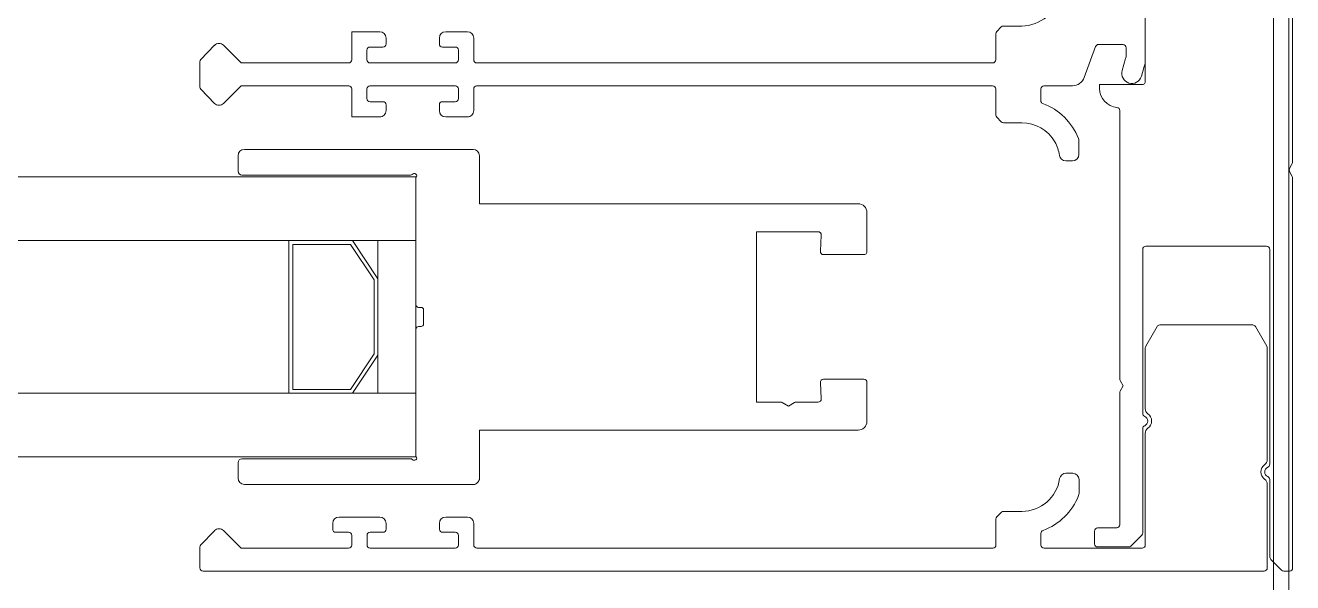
# Model space of a CAD drawing. Header units: centimetres. Extents: x 394264 to 551709, y 50011 to 59011.
# Drawn here: x 518497.53 to 518507.51, y 52339.46 to 52343.84 of the extents above; entities that cross this region are included whole.
import ezdxf
from ezdxf.enums import TextEntityAlignment as Align

# ---------------------------------------------------------------- set-up
doc = ezdxf.new("R2010")
doc.units = ezdxf.units.CM
doc.layers.get('0').update_dxf_attribs({"lineweight": 9})
for name, color, linetype, lineweight in [('0-KRCN-MİMARİ-220526', 8, 'Continuous', 9), ('A_Pencere Doğrama-Ex', 140, 'Continuous', 15), ('M00_Mahal_No$0$MH_Alan', 51, 'Continuous', 9), ('PN_Aluminyum', 150, 'Continuous', 15)]:
    doc.layers.add(name, color=color, linetype=linetype, lineweight=lineweight)
doc.styles.add('M00_Mahal_No$0$Kalin01', font='swissk.ttf')
doc.styles.add('M00_Mahal_No$0$Normal', font='swiss.ttf')
doc.styles.add('MAHAL', font='swissc.ttf')

# ---------------------------------------------------------------- blocks, each defined once
blk = doc.blocks.new('1_etap')
at = {"color": 8}
for p, q in [((1348.84, 24.0302), (1348.84, 29.5357)), ((1348.84, 24.0302), (1348.84, 29.5357)), ((1348.84, 24.204), (1348.84, 29.4309)), ((1348.84, 24.204), (1348.84, 29.4309)), ((1350, 25.0723), (1350, 23.3968)), ((1350, 25.0723), (1350, 23.3968)), ((1347.6709, 24.4231), (1347.7062, 24.4585)), ((1347.6709, 24.4231), (1347.7062, 24.4585)), ((1347.7239, 24.4658), (1347.8676, 24.4658)), ((1347.7239, 24.4658), (1347.8676, 24.4658)), ((1342.5946, 24.2006), (1342.5946, 24.4206)), ((1342.5946, 24.4206), (1342.8146, 24.4206)), ((1342.5946, 24.2006), (1342.5946, 24.4206)), ((1342.5946, 24.4206), (1342.8146, 24.4206)), ((1342.8646, 24.3706), (1342.8646, 24.3257)), ((1342.8646, 24.3706), (1342.8646, 24.3257)), ((1343.2846, 24.3257), (1343.2846, 24.3706)), ((1343.2846, 24.3257), (1343.2846, 24.3706)), ((1343.3346, 24.4206), (1343.5046, 24.4206)), ((1343.3346, 24.4206), (1343.5046, 24.4206)), ((1343.5546, 24.3706), (1343.5546, 24.2006)), ((1343.5546, 24.3706), (1343.5546, 24.2006)), ((1347.6636, 24.2006), (1347.6636, 24.4054)), ((1347.6636, 24.2006), (1347.6636, 24.4054)), ((1341.5142, 24.3139), (1341.4066, 24.2025)), ((1341.5142, 24.3139), (1341.4066, 24.2025)), ((1341.7244, 24.1756), (1341.5855, 24.3145)), ((1341.7244, 24.1756), (1341.5855, 24.3145)), ((1342.7146, 24.2757), (1342.7146, 24.2006)), ((1342.7146, 24.2757), (1342.7146, 24.2006)), ((1342.8396, 24.3007), (1342.7396, 24.3007)), ((1342.8396, 24.3007), (1342.7396, 24.3007)), ((1343.4096, 24.3007), (1343.3096, 24.3007)), ((1343.4096, 24.3007), (1343.3096, 24.3007)), ((1343.4346, 24.2006), (1343.4346, 24.2757)), ((1343.4346, 24.2006), (1343.4346, 24.2757)), ((1348.3603, 24.0616), (1348.4488, 24.3043)), ((1348.3603, 24.0616), (1348.4488, 24.3043)), ((1348.4723, 24.3207), (1348.6598, 24.3206)), ((1348.4723, 24.3207), (1348.6598, 24.3206)), ((1348.6598, 24.3206), (1348.6648, 24.3205)), ((1348.6598, 24.3206), (1348.6648, 24.3205)), ((1348.6898, 24.2955), (1348.6897, 24.2372)), ((1348.6898, 24.2955), (1348.6897, 24.2372)), ((1341.3996, 24.1852), (1341.3996, 23.9863)), ((1341.3996, 24.1852), (1341.3996, 23.9863)), ((1341.7244, 24.1756), (1342.5696, 24.1756)), ((1341.7244, 24.1756), (1342.5696, 24.1756)), ((1342.7396, 24.1756), (1343.4096, 24.1756)), ((1342.7396, 24.1756), (1343.4096, 24.1756)), ((1343.5796, 24.1756), (1347.6386, 24.1756)), ((1343.5796, 24.1756), (1347.6386, 24.1756)), ((1348.6857, 24.2093), (1348.6582, 24.1148)), ((1348.6857, 24.2093), (1348.6582, 24.1148)), ((1348.8095, 24.0708), (1348.832, 24.1481)), ((1348.8095, 24.0708), (1348.832, 24.1481)), ((1341.4066, 23.9689), (1341.5142, 23.8575)), ((1341.4066, 23.9689), (1341.5142, 23.8575)), ((1341.5855, 23.8569), (1341.7243, 23.9957)), ((1341.5855, 23.8569), (1341.7243, 23.9957)), ((1341.7243, 23.9957), (1342.5712, 23.9957)), ((1341.7243, 23.9957), (1342.5712, 23.9957)), ((1342.5946, 23.9708), (1342.5946, 23.7508)), ((1342.5946, 23.9708), (1342.5946, 23.7508)), ((1342.7146, 23.8957), (1342.7146, 23.9708)), ((1342.7146, 23.8957), (1342.7146, 23.9708)), ((1342.7379, 23.9957), (1343.4112, 23.9957)), ((1342.7379, 23.9957), (1343.4112, 23.9957)), ((1343.4346, 23.9708), (1343.4346, 23.8957)), ((1343.4346, 23.9708), (1343.4346, 23.8957)), ((1343.5546, 23.8008), (1343.5546, 23.9708)), ((1343.5546, 23.8008), (1343.5546, 23.9708)), ((1343.5779, 23.9957), (1347.6386, 23.9957)), ((1343.5779, 23.9957), (1347.6386, 23.9957)), ((1347.6636, 23.9707), (1347.6636, 23.7659)), ((1347.6636, 23.9707), (1347.6636, 23.7659)), ((1348.0176, 23.8797), (1348.0177, 23.971)), ((1348.0176, 23.8797), (1348.0177, 23.971)), ((1348.0427, 23.996), (1348.2663, 23.9958)), ((1348.0427, 23.996), (1348.2663, 23.9958)), ((1348.48, 24.0052), (1348.815, 24.0052)), ((1348.48, 23.9752), (1348.48, 24.0052)), ((1348.48, 24.0052), (1348.815, 24.0052)), ((1348.48, 23.9752), (1348.48, 24.0052)), ((1342.8396, 23.8707), (1342.7396, 23.8707)), ((1342.8396, 23.8707), (1342.7396, 23.8707)), ((1342.8646, 23.8008), (1342.8646, 23.8457)), ((1342.8646, 23.8008), (1342.8646, 23.8457)), ((1343.2846, 23.8457), (1343.2846, 23.8008)), ((1343.2846, 23.8457), (1343.2846, 23.8008)), ((1343.4096, 23.8707), (1343.3096, 23.8707)), ((1343.4096, 23.8707), (1343.3096, 23.8707)), ((1342.5946, 23.7508), (1342.8146, 23.7508)), ((1342.5946, 23.7508), (1342.8146, 23.7508)), ((1343.3346, 23.7508), (1343.5046, 23.7508)), ((1343.3346, 23.7508), (1343.5046, 23.7508)), ((1347.6709, 23.7483), (1347.7062, 23.7129)), ((1347.6709, 23.7483), (1347.7062, 23.7129)), ((1348.64, 21.6908), (1348.64, 23.8009)), ((1348.64, 21.6908), (1348.64, 23.8009)), ((1347.7239, 23.7056), (1347.8676, 23.7056)), ((1347.7239, 23.7056), (1347.8676, 23.7056)), ((1348.3174, 23.4558), (1348.3174, 23.5636)), ((1348.3174, 23.4558), (1348.3174, 23.5636)), ((1341.7, 23.4458), (1341.7, 23.3239)), ((1341.7, 23.4458), (1341.7, 23.3239)), ((1343.55, 23.4958), (1341.75, 23.4958)), ((1343.55, 23.4958), (1341.75, 23.4958)), ((1343.6, 23.0688), (1343.6, 23.4458)), ((1343.6, 23.0688), (1343.6, 23.4458)), ((1348.2138, 23.4059), (1348.2673, 23.4058)), ((1348.2138, 23.4059), (1348.2673, 23.4058)), ((1349.9971, 23.3851), (1349.9762, 23.3459)), ((1349.9971, 23.3851), (1349.9762, 23.3459)), ((1341.73, 23.2939), (1343.0584, 23.2939)), ((1341.73, 23.2939), (1343.0584, 23.2939)), ((1343.1, 23.2665), (1343.1, 22.2739)), ((1343.1, 23.2665), (1343.1, 22.2739)), ((1349.9762, 23.3225), (1349.9971, 23.2833)), ((1349.9762, 23.3225), (1349.9971, 23.2833)), ((1350, 23.2715), (1350, 20.2057)), ((1350, 23.2715), (1350, 20.2057)), ((1346.5796, 23.0688), (1343.6, 23.0688)), ((1346.5796, 23.0688), (1343.6, 23.0688)), ((1346.6496, 22.6938), (1346.6496, 22.9988)), ((1346.6496, 22.6938), (1346.6496, 22.9988)), ((1345.7816, 21.5085), (1345.7816, 22.849)), ((1345.7816, 22.849), (1346.2647, 22.849)), ((1345.7816, 21.5085), (1345.7816, 22.849)), ((1345.7816, 22.849), (1346.2647, 22.849)), ((1346.2897, 22.8227), (1346.283, 22.6951)), ((1346.2897, 22.8227), (1346.283, 22.6951)), ((1346.308, 22.6688), (1346.6246, 22.6688)), ((1346.308, 22.6688), (1346.6246, 22.6688)), ((1348.82, 22.7092), (1348.82, 21.4205)), ((1348.82, 22.7092), (1348.82, 21.4205)), ((1349.795, 22.7342), (1348.845, 22.7342)), ((1349.795, 22.7342), (1348.845, 22.7342)), ((1349.82, 21.0205), (1349.82, 22.7092)), ((1349.82, 21.0205), (1349.82, 22.7092)), ((1343.12, 22.2539), (1343.14, 22.2539)), ((1343.12, 22.2539), (1343.14, 22.2539)), ((1343.16, 22.2339), (1343.16, 22.1239)), ((1343.16, 22.2339), (1343.16, 22.1239)), ((1343.1, 22.0839), (1343.1, 21.0911)), ((1343.1, 22.0839), (1343.1, 21.0911)), ((1343.14, 22.1039), (1343.12, 22.1039)), ((1343.14, 22.1039), (1343.12, 22.1039)), ((1348.9328, 22.1032), (1348.8433, 21.9483)), ((1348.9328, 22.1032), (1348.8433, 21.9483)), ((1349.6856, 22.1157), (1348.9544, 22.1157)), ((1349.6856, 22.1157), (1348.9544, 22.1157)), ((1349.7967, 21.9483), (1349.7072, 22.1032)), ((1349.7967, 21.9483), (1349.7072, 22.1032)), ((1348.84, 21.9358), (1348.84, 21.4582)), ((1348.84, 21.9358), (1348.84, 21.4582)), ((1349.8, 21.0582), (1349.8, 21.9358)), ((1349.8, 21.0582), (1349.8, 21.9358)), ((1346.283, 21.6625), (1346.2897, 21.5348)), ((1346.283, 21.6625), (1346.2897, 21.5348)), ((1346.6246, 21.6888), (1346.308, 21.6888)), ((1346.6246, 21.6888), (1346.308, 21.6888)), ((1346.6496, 21.3588), (1346.6496, 21.6638)), ((1346.6496, 21.3588), (1346.6496, 21.6638)), ((1348.665, 21.6375), (1348.6429, 21.679)), ((1348.665, 21.6375), (1348.6429, 21.679)), ((1348.64, 20.5457), (1348.64, 21.5843)), ((1348.64, 20.5457), (1348.64, 21.5843)), ((1348.6429, 21.596), (1348.665, 21.6375)), ((1348.6429, 21.596), (1348.665, 21.6375)), ((1345.9707, 21.5085), (1345.7816, 21.5085)), ((1345.9707, 21.5085), (1345.7816, 21.5085)), ((1346.0313, 21.4785), (1345.9828, 21.5054)), ((1346.0313, 21.4785), (1345.9828, 21.5054)), ((1346.0797, 21.5054), (1346.0313, 21.4785)), ((1346.0797, 21.5054), (1346.0313, 21.4785)), ((1346.2647, 21.5085), (1346.0919, 21.5085)), ((1346.2647, 21.5085), (1346.0919, 21.5085)), ((1343.6, 20.9118), (1343.6, 21.2888)), ((1343.6, 21.2888), (1346.5796, 21.2888)), ((1343.6, 20.9118), (1343.6, 21.2888)), ((1343.6, 21.2888), (1346.5796, 21.2888)), ((1348.82, 21.3005), (1348.82, 20.4811)), ((1348.82, 21.3005), (1348.82, 20.4811)), ((1348.84, 21.2633), (1348.84, 20.3857)), ((1348.84, 21.2633), (1348.84, 20.3857)), ((1343.0584, 21.0636), (1341.73, 21.0636)), ((1343.0584, 21.0636), (1341.73, 21.0636)), ((1341.7, 21.0336), (1341.7, 20.9118)), ((1341.7, 21.0336), (1341.7, 20.9118)), ((1348.2691, 20.9508), (1348.2155, 20.9508)), ((1348.2691, 20.9508), (1348.2155, 20.9508)), ((1341.75, 20.8618), (1343.55, 20.8618)), ((1341.75, 20.8618), (1343.55, 20.8618)), ((1348.3191, 20.793), (1348.3191, 20.9008)), ((1348.3191, 20.793), (1348.3191, 20.9008)), ((1349.8, 20.2057), (1349.8, 20.8633)), ((1349.8, 20.2057), (1349.8, 20.8633)), ((1349.82, 20.2911), (1349.82, 20.9005)), ((1349.82, 20.2911), (1349.82, 20.9005)), ((1347.8691, 20.6508), (1347.7254, 20.6508)), ((1347.8691, 20.6508), (1347.7254, 20.6508)), ((1342.445, 20.5557), (1342.445, 20.5112)), ((1342.445, 20.5557), (1342.445, 20.5112)), ((1342.815, 20.6057), (1342.495, 20.6057)), ((1342.815, 20.6057), (1342.495, 20.6057)), ((1342.865, 20.5108), (1342.865, 20.5557)), ((1342.865, 20.5108), (1342.865, 20.5557)), ((1343.285, 20.5557), (1343.285, 20.5108)), ((1343.285, 20.5557), (1343.285, 20.5108)), ((1343.505, 20.6057), (1343.335, 20.6057)), ((1343.505, 20.6057), (1343.335, 20.6057)), ((1343.555, 20.3857), (1343.555, 20.5557)), ((1343.555, 20.3857), (1343.555, 20.5557)), ((1347.665, 20.5905), (1347.665, 20.3857)), ((1347.665, 20.5905), (1347.665, 20.3857)), ((1347.7077, 20.6435), (1347.6723, 20.6082)), ((1347.7077, 20.6435), (1347.6723, 20.6082)), ((1341.5147, 20.4988), (1341.407, 20.3875)), ((1341.5147, 20.4988), (1341.407, 20.3875)), ((1341.7247, 20.3607), (1341.586, 20.4994)), ((1341.7247, 20.3607), (1341.586, 20.4994)), ((1342.47, 20.4862), (1342.57, 20.4862)), ((1342.47, 20.4862), (1342.57, 20.4862)), ((1342.595, 20.4612), (1342.595, 20.3857)), ((1342.595, 20.4612), (1342.595, 20.3857)), ((1342.715, 20.3857), (1342.715, 20.4608)), ((1342.715, 20.3857), (1342.715, 20.4608)), ((1342.74, 20.4858), (1342.84, 20.4858)), ((1342.74, 20.4858), (1342.84, 20.4858)), ((1343.31, 20.4858), (1343.41, 20.4858)), ((1343.31, 20.4858), (1343.41, 20.4858)), ((1343.435, 20.4608), (1343.435, 20.3857)), ((1343.435, 20.4608), (1343.435, 20.3857)), ((1348.0191, 20.3858), (1348.0191, 20.4771)), ((1348.0191, 20.3858), (1348.0191, 20.4771)), ((1348.44, 20.3957), (1348.44, 20.4957)), ((1348.44, 20.3957), (1348.44, 20.4957)), ((1348.465, 20.5207), (1348.615, 20.5207)), ((1348.465, 20.5207), (1348.615, 20.5207)), ((1348.8127, 20.4634), (1348.7273, 20.3781)), ((1348.8127, 20.4634), (1348.7273, 20.3781)), ((1341.4, 20.3701), (1341.4, 20.2057)), ((1341.4, 20.3701), (1341.4, 20.2057)), ((1342.57, 20.3607), (1341.7247, 20.3607)), ((1342.57, 20.3607), (1341.7247, 20.3607)), ((1343.41, 20.3607), (1342.74, 20.3607)), ((1343.41, 20.3607), (1342.74, 20.3607)), ((1347.64, 20.3607), (1343.58, 20.3607)), ((1347.64, 20.3607), (1343.58, 20.3607)), ((1348.815, 20.3607), (1348.0441, 20.3608)), ((1348.815, 20.3607), (1348.0441, 20.3608)), ((1348.7096, 20.3707), (1348.465, 20.3707)), ((1348.7096, 20.3707), (1348.465, 20.3707)), ((1349.9127, 20.1881), (1349.8273, 20.2734)), ((1349.9127, 20.1881), (1349.8273, 20.2734)), ((1341.425, 20.1807), (1349.775, 20.1807)), ((1341.425, 20.1807), (1349.775, 20.1807)), ((1349.975, 20.1807), (1349.9304, 20.1807)), ((1349.975, 20.1807), (1349.9304, 20.1807))]:
    blk.add_line(p, q, dxfattribs=at)
for points in [[(1040.2333, 22.7789), (1343.1, 22.7789), (1343.1, 23.2789), (1040.2333, 23.2789)], [(1342.6, 21.5789), (1342.8, 21.8789), (1342.8, 22.4789), (1342.6, 22.7789), (1342.1, 22.7789), (1342.1, 21.5789)], [(1342.584, 21.6089), (1342.77, 21.888), (1342.77, 22.4698), (1342.584, 22.7489), (1342.13, 22.7489), (1342.13, 21.6089)], [(1343.1, 22.7789), (1342.8, 22.7789), (1342.8, 21.5789), (1343.1, 21.5789)], [(1040.2333, 21.0789), (1343.1, 21.0789), (1343.1, 21.5789), (1040.2333, 21.5789)]]:
    blk.add_lwpolyline(points, close=True, dxfattribs=at)
for centre, radius, start, end in [((1347.8676, 24.7658), 0.3, 270, 351.78679), ((1347.8676, 24.7658), 0.3, 270, 351.78679), ((1347.7239, 24.4408), 0.025, 90, 135), ((1347.7239, 24.4408), 0.025, 90, 135), ((1342.8146, 24.3706), 0.05, 0, 90), ((1342.8146, 24.3706), 0.05, 0, 90), ((1343.3346, 24.3706), 0.05, 90, 180), ((1343.3346, 24.3706), 0.05, 90, 180), ((1343.5046, 24.3706), 0.05, 0, 90), ((1343.5046, 24.3706), 0.05, 0, 90), ((1347.6886, 24.4054), 0.025, 135, 180), ((1347.6886, 24.4054), 0.025, 135, 180), ((1341.5502, 24.2791), 0.05, 45, 135.97102), ((1341.5502, 24.2791), 0.05, 45, 135.97102), ((1342.7396, 24.2757), 0.025, 90, 180), ((1342.7396, 24.2757), 0.025, 90, 180), ((1342.8396, 24.3257), 0.025, 270, 0), ((1342.8396, 24.3257), 0.025, 270, 0), ((1343.3096, 24.3257), 0.025, 180, 270), ((1343.3096, 24.3257), 0.025, 180, 270), ((1343.4096, 24.2757), 0.025, 0, 90), ((1343.4096, 24.2757), 0.025, 0, 90), ((1348.4723, 24.2957), 0.025, 89.96769, 159.96769), ((1348.4723, 24.2957), 0.025, 89.96769, 159.96769), ((1348.6648, 24.2955), 0.025, 359.96769, 89.96769), ((1348.6648, 24.2955), 0.025, 359.96769, 89.96769), ((1348.5897, 24.2373), 0.1, 343.76178, 359.96769), ((1348.5897, 24.2373), 0.1, 343.76178, 359.96769), ((1341.4246, 24.1852), 0.025, 135.97102, 179.99999), ((1341.4246, 24.1852), 0.025, 135.97102, 179.99999), ((1342.5696, 24.2006), 0.025, 270, 360), ((1342.5696, 24.2006), 0.025, 270, 360), ((1342.7396, 24.2006), 0.025, 180.00001, 270), ((1342.7396, 24.2006), 0.025, 180.00001, 270), ((1343.4096, 24.2006), 0.025, 270, 0), ((1343.4096, 24.2006), 0.025, 270, 0), ((1343.5796, 24.2006), 0.025, 180, 270), ((1343.5796, 24.2006), 0.025, 180, 270), ((1347.6386, 24.2006), 0.025, 270, 0), ((1347.6386, 24.2006), 0.025, 270, 0), ((1348.64, 24.204), 0.2, 343.76178, 0), ((1348.64, 24.204), 0.2, 343.76178, 0), ((1348.2663, 24.0958), 0.1, 269.96769, 339.96769), ((1348.2663, 24.0958), 0.1, 269.96769, 339.96769), ((1348.7339, 24.0928), 0.0788, 163.76178, 343.76178), ((1348.7339, 24.0928), 0.0788, 163.76178, 343.76178), ((1341.4246, 23.9863), 0.025, 180.00009, 224.02905), ((1341.4246, 23.9863), 0.025, 180.00009, 224.02905), ((1342.5696, 23.9708), 0.025, 0, 86.24676), ((1342.5696, 23.9708), 0.025, 0, 86.24676), ((1342.7396, 23.9708), 0.025, 93.75309, 179.99999), ((1342.7396, 23.9708), 0.025, 93.75309, 179.99999), ((1343.4096, 23.9708), 0.025, 0, 86.24691), ((1343.4096, 23.9708), 0.025, 0, 86.24691), ((1343.5796, 23.9708), 0.025, 93.75309, 180), ((1343.5796, 23.9708), 0.025, 93.75309, 180), ((1347.6386, 23.9707), 0.025, 0, 90), ((1347.6386, 23.9707), 0.025, 0, 90), ((1348.0427, 23.971), 0.025, 89.96769, 179.96769), ((1348.0427, 23.971), 0.025, 89.96769, 179.96769), ((1348.63, 23.9752), 0.15, 180, 265.0829), ((1348.63, 23.9752), 0.15, 180, 265.0829), ((1348.815, 24.0302), 0.025, 270, 0), ((1348.815, 24.0302), 0.025, 270, 0), ((1341.5502, 23.8923), 0.05, 224.02898, 315), ((1341.5502, 23.8923), 0.05, 224.02898, 315), ((1342.7396, 23.8957), 0.025, 180, 270), ((1342.7396, 23.8957), 0.025, 180, 270), ((1342.8396, 23.8457), 0.025, 0, 90), ((1342.8396, 23.8457), 0.025, 0, 90), ((1343.3096, 23.8457), 0.025, 90, 180), ((1343.3096, 23.8457), 0.025, 90, 180), ((1343.4096, 23.8957), 0.025, 270, 0), ((1343.4096, 23.8957), 0.025, 270, 0), ((1348.0426, 23.8797), 0.025, 179.96769, 249.69219), ((1348.0426, 23.8797), 0.025, 179.96769, 249.69219), ((1347.8673, 23.4061), 0.48, 21.4966, 69.69219), ((1347.8673, 23.4061), 0.48, 21.4966, 69.69219), ((1342.8146, 23.8008), 0.05, 270, 0), ((1342.8146, 23.8008), 0.05, 270, 0), ((1343.3346, 23.8008), 0.05, 180, 270), ((1343.3346, 23.8008), 0.05, 180, 270), ((1343.5046, 23.8008), 0.05, 270, 0), ((1343.5046, 23.8008), 0.05, 270, 0), ((1347.6886, 23.7659), 0.025, 180, 225), ((1347.6886, 23.7659), 0.025, 180, 225), ((1348.615, 23.8009), 0.025, 0, 85.0829), ((1348.615, 23.8009), 0.025, 0, 85.0829), ((1347.7239, 23.7306), 0.025, 225, 270), ((1347.7239, 23.7306), 0.025, 225, 270), ((1347.8676, 23.4056), 0.3, 29.69636, 90), ((1347.8676, 23.4056), 0.3, 29.69636, 90), ((1347.8673, 23.4061), 0.3, 8.1809, 29.58649), ((1347.8673, 23.4061), 0.3, 8.1809, 29.58649), ((1348.2674, 23.5636), 0.05, 359.96769, 21.4966), ((1348.2674, 23.5636), 0.05, 359.96769, 21.4966), ((1341.75, 23.4458), 0.05, 90.0007, 179.99874), ((1341.75, 23.4458), 0.05, 90.0007, 179.99874), ((1343.55, 23.4458), 0.05, 0, 90), ((1343.55, 23.4458), 0.05, 0, 90), ((1348.2138, 23.4559), 0.05, 188.1809, 269.96769), ((1348.2138, 23.4559), 0.05, 188.1809, 269.96769), ((1348.2674, 23.4558), 0.05, 269.96769, 359.96769), ((1348.2674, 23.4558), 0.05, 269.96769, 359.96769), ((1349.9983, 23.3342), 0.025, 152, 208), ((1349.9983, 23.3342), 0.025, 152, 208), ((1349.975, 23.3968), 0.025, 332, 360), ((1349.975, 23.3968), 0.025, 332, 360), ((1341.73, 23.3239), 0.03, 180, 270), ((1341.73, 23.3239), 0.03, 180, 270), ((1343.0584, 23.3139), 0.02, 270, 309.66368), ((1343.0584, 23.3139), 0.02, 270, 309.66368), ((1343.0866, 23.2865), 0.0195, 322.00882, 142.00882), ((1343.0866, 23.2865), 0.0195, 322.00882, 142.00882), ((1343.12, 23.2658), 0.02, 154.35396, 180), ((1343.12, 23.2658), 0.02, 154.35396, 180), ((1349.975, 23.2715), 0.025, 0, 28), ((1349.975, 23.2715), 0.025, 0, 28), ((1346.5796, 22.9988), 0.07, 0, 90), ((1346.5796, 22.9988), 0.07, 0, 90), ((1346.2647, 22.824), 0.025, 357, 90), ((1346.2647, 22.824), 0.025, 357, 90), ((1346.308, 22.6938), 0.025, 177, 270), ((1346.308, 22.6938), 0.025, 177, 270), ((1346.6246, 22.6938), 0.025, 270, 0), ((1346.6246, 22.6938), 0.025, 270, 0), ((1348.845, 22.7092), 0.025, 90, 180), ((1348.845, 22.7092), 0.025, 90, 180), ((1349.795, 22.7092), 0.025, 0, 90), ((1349.795, 22.7092), 0.025, 0, 90), ((1343.12, 22.2739), 0.02, 180, 270), ((1343.12, 22.2739), 0.02, 180, 270), ((1343.14, 22.2339), 0.02, 0, 90), ((1343.14, 22.2339), 0.02, 0, 90), ((1343.12, 22.0839), 0.02, 90, 180), ((1343.12, 22.0839), 0.02, 90, 180), ((1343.14, 22.1239), 0.02, 270, 0), ((1343.14, 22.1239), 0.02, 270, 0), ((1348.9544, 22.0907), 0.025, 90, 150), ((1348.9544, 22.0907), 0.025, 90, 150), ((1349.6856, 22.0907), 0.025, 30, 90), ((1349.6856, 22.0907), 0.025, 30, 90), ((1348.865, 21.9358), 0.025, 150, 180), ((1348.865, 21.9358), 0.025, 150, 180), ((1349.775, 21.9358), 0.025, 360, 30), ((1349.775, 21.9358), 0.025, 360, 30), ((1346.308, 21.6638), 0.025, 90, 183), ((1346.308, 21.6638), 0.025, 90, 183), ((1346.6246, 21.6638), 0.025, 0, 90), ((1346.6246, 21.6638), 0.025, 0, 90), ((1348.665, 21.6908), 0.025, 180, 208.00945), ((1348.665, 21.6908), 0.025, 180, 208.00945), ((1348.665, 21.5843), 0.025, 151.99055, 180), ((1348.665, 21.5843), 0.025, 151.99055, 180), ((1345.9707, 21.4835), 0.025, 61, 90), ((1345.9707, 21.4835), 0.025, 61, 90), ((1346.0919, 21.4835), 0.025, 90, 119), ((1346.0919, 21.4835), 0.025, 90, 119), ((1346.2647, 21.5335), 0.025, 270, 3), ((1346.2647, 21.5335), 0.025, 270, 3), ((1348.89, 21.4582), 0.05, 180, 234.31467), ((1348.89, 21.4582), 0.05, 180, 234.31467), ((1346.5796, 21.3588), 0.07, 270, 0), ((1346.5796, 21.3588), 0.07, 270, 0), ((1348.845, 21.4205), 0.025, 180, 247.38014), ((1348.845, 21.4205), 0.025, 180, 247.38014), ((1348.82, 21.3605), 0.04, 292.61986, 67.38014), ((1348.82, 21.3605), 0.04, 292.61986, 67.38014), ((1348.82, 21.3607), 0.07, 305.68533, 54.31467), ((1348.82, 21.3607), 0.07, 305.68533, 54.31467), ((1348.845, 21.3005), 0.025, 112.61986, 180), ((1348.845, 21.3005), 0.025, 112.61986, 180), ((1348.89, 21.2633), 0.05, 125.68533, 180), ((1348.89, 21.2633), 0.05, 125.68533, 180), ((1341.73, 21.0336), 0.03, 90, 180), ((1341.73, 21.0336), 0.03, 90, 180), ((1343.0584, 21.0436), 0.02, 50.33632, 90), ((1343.0584, 21.0436), 0.02, 50.33632, 90), ((1343.0866, 21.0711), 0.0195, 217.99118, 37.99118), ((1343.0866, 21.0711), 0.0195, 217.99118, 37.99118), ((1343.12, 21.0918), 0.02, 180, 205.64604), ((1343.12, 21.0918), 0.02, 180, 205.64604), ((1349.75, 21.0582), 0.05, 305.68533, 0), ((1349.75, 21.0582), 0.05, 305.68533, 0), ((1348.2155, 20.9008), 0.05, 90, 171.78679), ((1348.2155, 20.9008), 0.05, 90, 171.78679), ((1348.2691, 20.9008), 0.05, 0, 90), ((1348.2691, 20.9008), 0.05, 0, 90), ((1349.82, 20.9607), 0.07, 125.68533, 234.31467), ((1349.82, 20.9607), 0.07, 125.68533, 234.31467), ((1349.82, 20.9605), 0.04, 112.61986, 247.38014), ((1349.82, 20.9605), 0.04, 112.61986, 247.38014), ((1349.795, 21.0205), 0.025, 292.61986, 0), ((1349.795, 21.0205), 0.025, 292.61986, 0), ((1341.75, 20.9118), 0.05, 180, 270), ((1341.75, 20.9118), 0.05, 180, 270), ((1343.55, 20.9118), 0.05, 270, 0), ((1343.55, 20.9118), 0.05, 270, 0), ((1347.8691, 20.9508), 0.3, 270, 351.78679), ((1347.8691, 20.9508), 0.3, 270, 351.78679), ((1349.75, 20.8633), 0.05, 360, 54.31467), ((1349.75, 20.8633), 0.05, 360, 54.31467), ((1349.795, 20.9005), 0.025, 360, 67.38014), ((1349.795, 20.9005), 0.025, 360, 67.38014), ((1347.8691, 20.9508), 0.48, 290.2755, 338.4711), ((1347.8691, 20.9508), 0.48, 290.2755, 338.4711), ((1348.2691, 20.793), 0.05, 338.4711, 0), ((1348.2691, 20.793), 0.05, 338.4711, 0), ((1347.7254, 20.6258), 0.025, 90, 135), ((1347.7254, 20.6258), 0.025, 90, 135), ((1342.495, 20.5557), 0.05, 90, 180), ((1342.495, 20.5557), 0.05, 90, 180), ((1342.815, 20.5557), 0.05, 0, 90), ((1342.815, 20.5557), 0.05, 0, 90), ((1343.335, 20.5557), 0.05, 90, 180), ((1343.335, 20.5557), 0.05, 90, 180), ((1343.505, 20.5557), 0.05, 0, 90), ((1343.505, 20.5557), 0.05, 0, 90), ((1347.69, 20.5905), 0.025, 135, 180), ((1347.69, 20.5905), 0.025, 135, 180), ((1341.5506, 20.4641), 0.05, 45, 135.97102), ((1341.5506, 20.4641), 0.05, 45, 135.97102), ((1342.47, 20.5112), 0.025, 180, 270), ((1342.47, 20.5112), 0.025, 180, 270), ((1342.57, 20.4612), 0.025, 360, 90), ((1342.57, 20.4612), 0.025, 360, 90), ((1342.74, 20.4608), 0.025, 90, 180), ((1342.74, 20.4608), 0.025, 90, 180), ((1342.84, 20.5108), 0.025, 270, 0), ((1342.84, 20.5108), 0.025, 270, 0), ((1343.31, 20.5108), 0.025, 180, 270), ((1343.31, 20.5108), 0.025, 180, 270), ((1343.41, 20.4608), 0.025, 0, 90), ((1343.41, 20.4608), 0.025, 0, 90), ((1348.0441, 20.4771), 0.025, 110.2755, 180), ((1348.0441, 20.4771), 0.025, 110.2755, 180), ((1348.465, 20.4957), 0.025, 90, 180), ((1348.465, 20.4957), 0.025, 90, 180), ((1348.615, 20.5457), 0.025, 270, 0), ((1348.615, 20.5457), 0.025, 270, 0), ((1348.795, 20.4811), 0.025, 315, 0), ((1348.795, 20.4811), 0.025, 315, 0), ((1341.425, 20.3701), 0.025, 135.97102, 180), ((1341.425, 20.3701), 0.025, 135.97102, 180), ((1342.57, 20.3857), 0.025, 270, 0), ((1342.57, 20.3857), 0.025, 270, 0), ((1342.74, 20.3857), 0.025, 180, 270), ((1342.74, 20.3857), 0.025, 180, 270), ((1343.41, 20.3857), 0.025, 270, 0), ((1343.41, 20.3857), 0.025, 270, 0), ((1343.58, 20.3857), 0.025, 180, 270), ((1343.58, 20.3857), 0.025, 180, 270), ((1347.64, 20.3857), 0.025, 270, 0), ((1347.64, 20.3857), 0.025, 270, 0), ((1348.0441, 20.3858), 0.025, 180, 269.99223), ((1348.0441, 20.3858), 0.025, 180, 269.99223), ((1348.465, 20.3957), 0.025, 180, 270), ((1348.465, 20.3957), 0.025, 180, 270), ((1348.7096, 20.3957), 0.025, 270, 315), ((1348.7096, 20.3957), 0.025, 270, 315), ((1348.815, 20.3857), 0.025, 270, 0), ((1348.815, 20.3857), 0.025, 270, 0), ((1349.845, 20.2911), 0.025, 180, 225), ((1349.845, 20.2911), 0.025, 180, 225), ((1341.425, 20.2057), 0.025, 180, 270), ((1341.425, 20.2057), 0.025, 180, 270), ((1349.775, 20.2057), 0.025, 270, 0), ((1349.775, 20.2057), 0.025, 270, 0), ((1349.9304, 20.2057), 0.025, 225, 270), ((1349.9304, 20.2057), 0.025, 225, 270), ((1349.975, 20.2057), 0.025, 270, 0), ((1349.975, 20.2057), 0.025, 270, 0)]:
    blk.add_arc(centre, radius, start, end, dxfattribs=at)
at = {"layer": 'PN_Aluminyum', "color": 8}
for p, q in [((1349.8491, 2.536), (1349.8491, 32)), ((1349.9691, 31.88), (1349.9691, 2.536))]:
    blk.add_line(p, q, dxfattribs=at)
blk.add_lwpolyline([(1349.6891, 3.786), (1349.6891, 2.536, 0.414214), (1349.7191, 2.506), (1349.8191, 2.506, 0.414214), (1349.8491, 2.536), (1349.8491, 32), (1349.9691, 32), (1349.9691, 31.88), (1349.9691, 31.88), (1349.9691, 2.536, -0.414214), (1349.8191, 2.386), (1349.7191, 2.386, -0.414214), (1349.5691, 2.536), (1349.5691, 3.786)], format="xyb", dxfattribs=at)
at = {"color": 8, "linetype": 'ByBlock', "lineweight": -2}
for tag, height, style, p in [('MAHALNO', 15.68, 'M00_Mahal_No$0$Kalin01', (-1403.5177, 5182.9994, -22.7197)), ('MAHALADI', 25.088, 'M00_Mahal_No$0$Normal', (-1403.5177, 5151.6394, -22.7197)), ('MAHALNO', 9.8, 'M00_Mahal_No$0$Kalin01', (-1049.8359, 5038.2193)), ('MAHALADI', 15.68, 'M00_Mahal_No$0$Normal', (-1049.8359, 5018.6193)), ('MAHALNO', 19.6, 'M00_Mahal_No$0$Kalin01', (585.1909, 4515.8665)), ('MAHALADI', 31.36, 'M00_Mahal_No$0$Normal', (585.1909, 4476.6665)), ('MAHALNO', 19.6, 'M00_Mahal_No$0$Kalin01', (543.6479, 3917.9352)), ('MAHALADI', 31.36, 'M00_Mahal_No$0$Normal', (543.6479, 3878.7352)), ('MAHALNO', 19.6, 'M00_Mahal_No$0$Kalin01', (175.4202, 3438.1721)), ('MAHALADI', 31.36, 'M00_Mahal_No$0$Normal', (175.4202, 3398.9721)), ('MAHALNO', 15.68, 'M00_Mahal_No$0$Kalin01', (662.5002, 3278.679)), ('MAHALADI', 25.088, 'M00_Mahal_No$0$Normal', (662.5002, 3247.319)), ('MAHALNO', 9.8, 'M00_Mahal_No$0$Kalin01', (928.4197, 2524.9285)), ('MAHALADI', 15.68, 'M00_Mahal_No$0$Normal', (928.4197, 2505.3285)), ('MAHALNO', 19.6, 'M00_Mahal_No$0$Kalin01', (683.0143, 1295.8665)), ('MAHALADI', 31.36, 'M00_Mahal_No$0$Normal', (683.0143, 1256.6665))]:
    blk.add_attdef(tag, text='', height=height, dxfattribs=dict(at, style=style)).set_placement(p, align=Align.MIDDLE_CENTER)
at = {"layer": 'A_Pencere Doğrama-Ex', "color": 8, "style": 'MAHAL'}
for p in [(163.4075, 4608.4629), (585.6963, 4362.4529), (584.0714, 3781.1028), (404.7433, 3207.0422), (477.6189, 2356.7732), (647.1272, 1093.2826), (160.8289, 91.1059)]:
    blk.add_attdef('KOT', p, '', height=10, dxfattribs=at)
at = {"layer": 'M00_Mahal_No$0$MH_Alan', "color": 8, "style": 'M00_Mahal_No$0$Normal'}
for height, p in [(25.088, (-1403.5177, 5114.0074, -22.7197)), (15.68, (-1049.8359, 4995.0993)), (31.36, (585.1909, 4429.6265)), (31.36, (543.6479, 3831.6952)), (31.36, (175.4202, 3351.9321)), (25.088, (662.5002, 3209.687)), (15.68, (928.4197, 2481.8085)), (31.36, (683.0143, 1209.6265))]:
    blk.add_attdef('ALAN', text='', height=height, dxfattribs=at).set_placement(p, align=Align.MIDDLE_CENTER)
blk = doc.blocks.new('A$C9e52caec')
at = {"color": 8}
blk.add_blockref('1_etap', (12530, 57), dxfattribs=at)

msp = doc.modelspace()

# ---------------------------------------------------------------- block references
at = {"layer": '0-KRCN-MİMARİ-220526', "rotation": 359.999999999997}
msp.add_blockref('A$C9e52caec', (504627.5065, 52262.3676, 73.999), dxfattribs=at)

doc.saveas('drawing.dxf')
